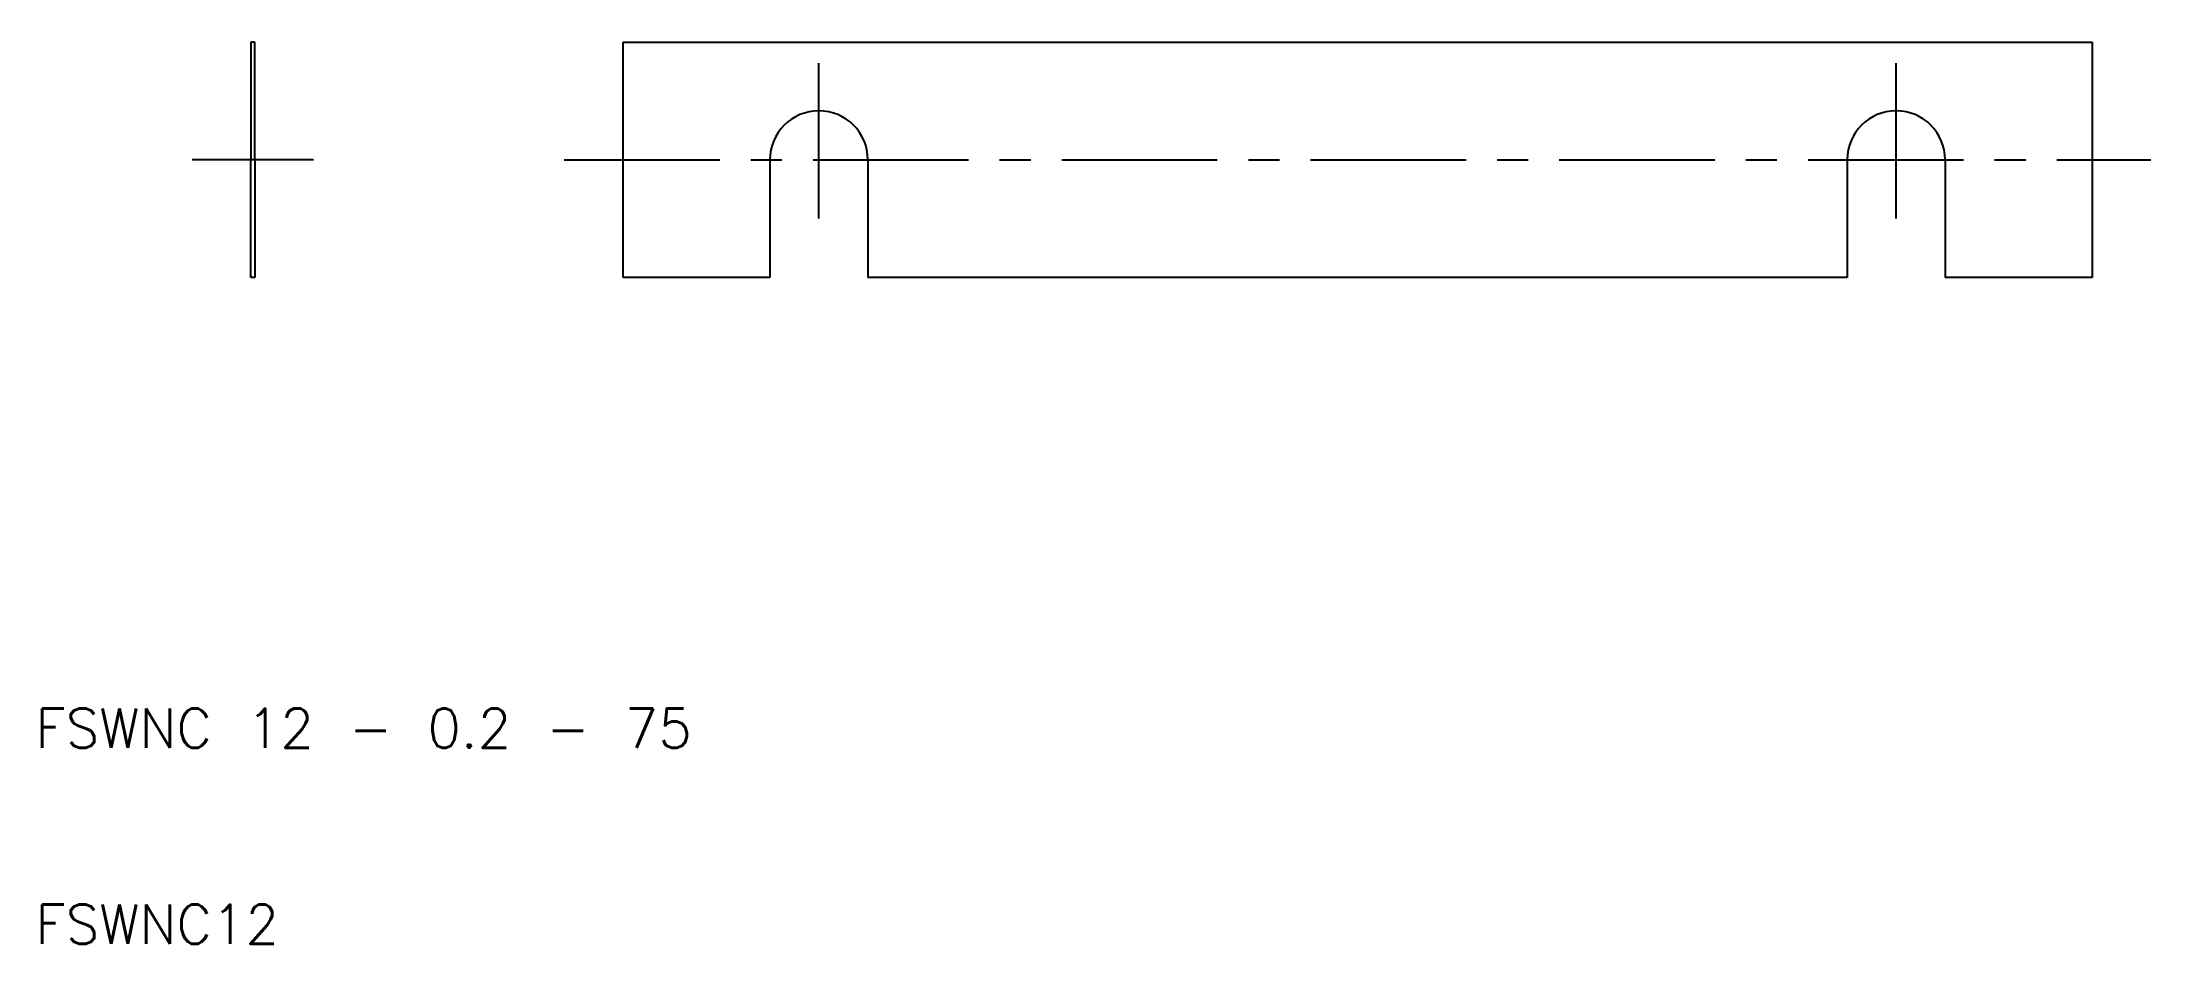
# Model space of a CAD drawing. Extents: x 10 to 118, y 10 to 56.
import ezdxf

# ---------------------------------------------------------------- set-up
doc = ezdxf.new("R2010")
doc.units = 0
doc.header["$LTSCALE"] = 0.25
doc.linetypes.add('CENTER', pattern=[50.8, 31.75, -6.35, 6.35, -6.35])
doc.layers.get('0').update_dxf_attribs({"linetype": 'CONTINUOUS'})
doc.layers.add('CENTER', color=1, linetype='CENTER')
doc.styles.get("Standard").update_dxf_attribs({"font": 'txt.shx', "bigfont": 'extfont.shx'})

msp = doc.modelspace()

# ---------------------------------------------------------------- linework, layer by layer
for p, q in [((21, 56), (21, 50)), ((21.2, 56), (21, 56)), ((21.2, 50), (21.2, 56)), ((40, 56), (115, 56)), ((40, 44), (40, 56)), ((115, 56), (115, 44)), ((21, 44), (21, 50)), ((21.2, 50), (21.2, 44)), ((47.5, 50), (47.5, 44)), ((52.5, 50), (52.5, 44)), ((102.5, 50), (102.5, 44)), ((107.5, 50), (107.5, 44)), ((21.2, 44), (21, 44)), ((47.5, 44), (40, 44)), ((102.5, 44), (52.5, 44)), ((115, 44), (107.5, 44))]:
    msp.add_line(p, q)
for centre in [(50, 50), (105, 50)]:
    msp.add_arc(centre, 2.5, 0, 180)
at = {"layer": 'CENTER', "color": 1, "linetype": 'CENTER'}
for p, q in [((50, 47), (50, 55.5)), ((105, 47), (105, 55.5)), ((24.2, 50), (18, 50)), ((37, 50), (118, 50))]:
    msp.add_line(p, q, dxfattribs=at)

# ---------------------------------------------------------------- texts
for s, p in [('FSWNC 12 - 0.2 - 75', (10, 20)), ('FSWNC12', (10, 10))]:
    msp.add_text(s, height=2).set_placement(p)

doc.saveas('drawing.dxf')
